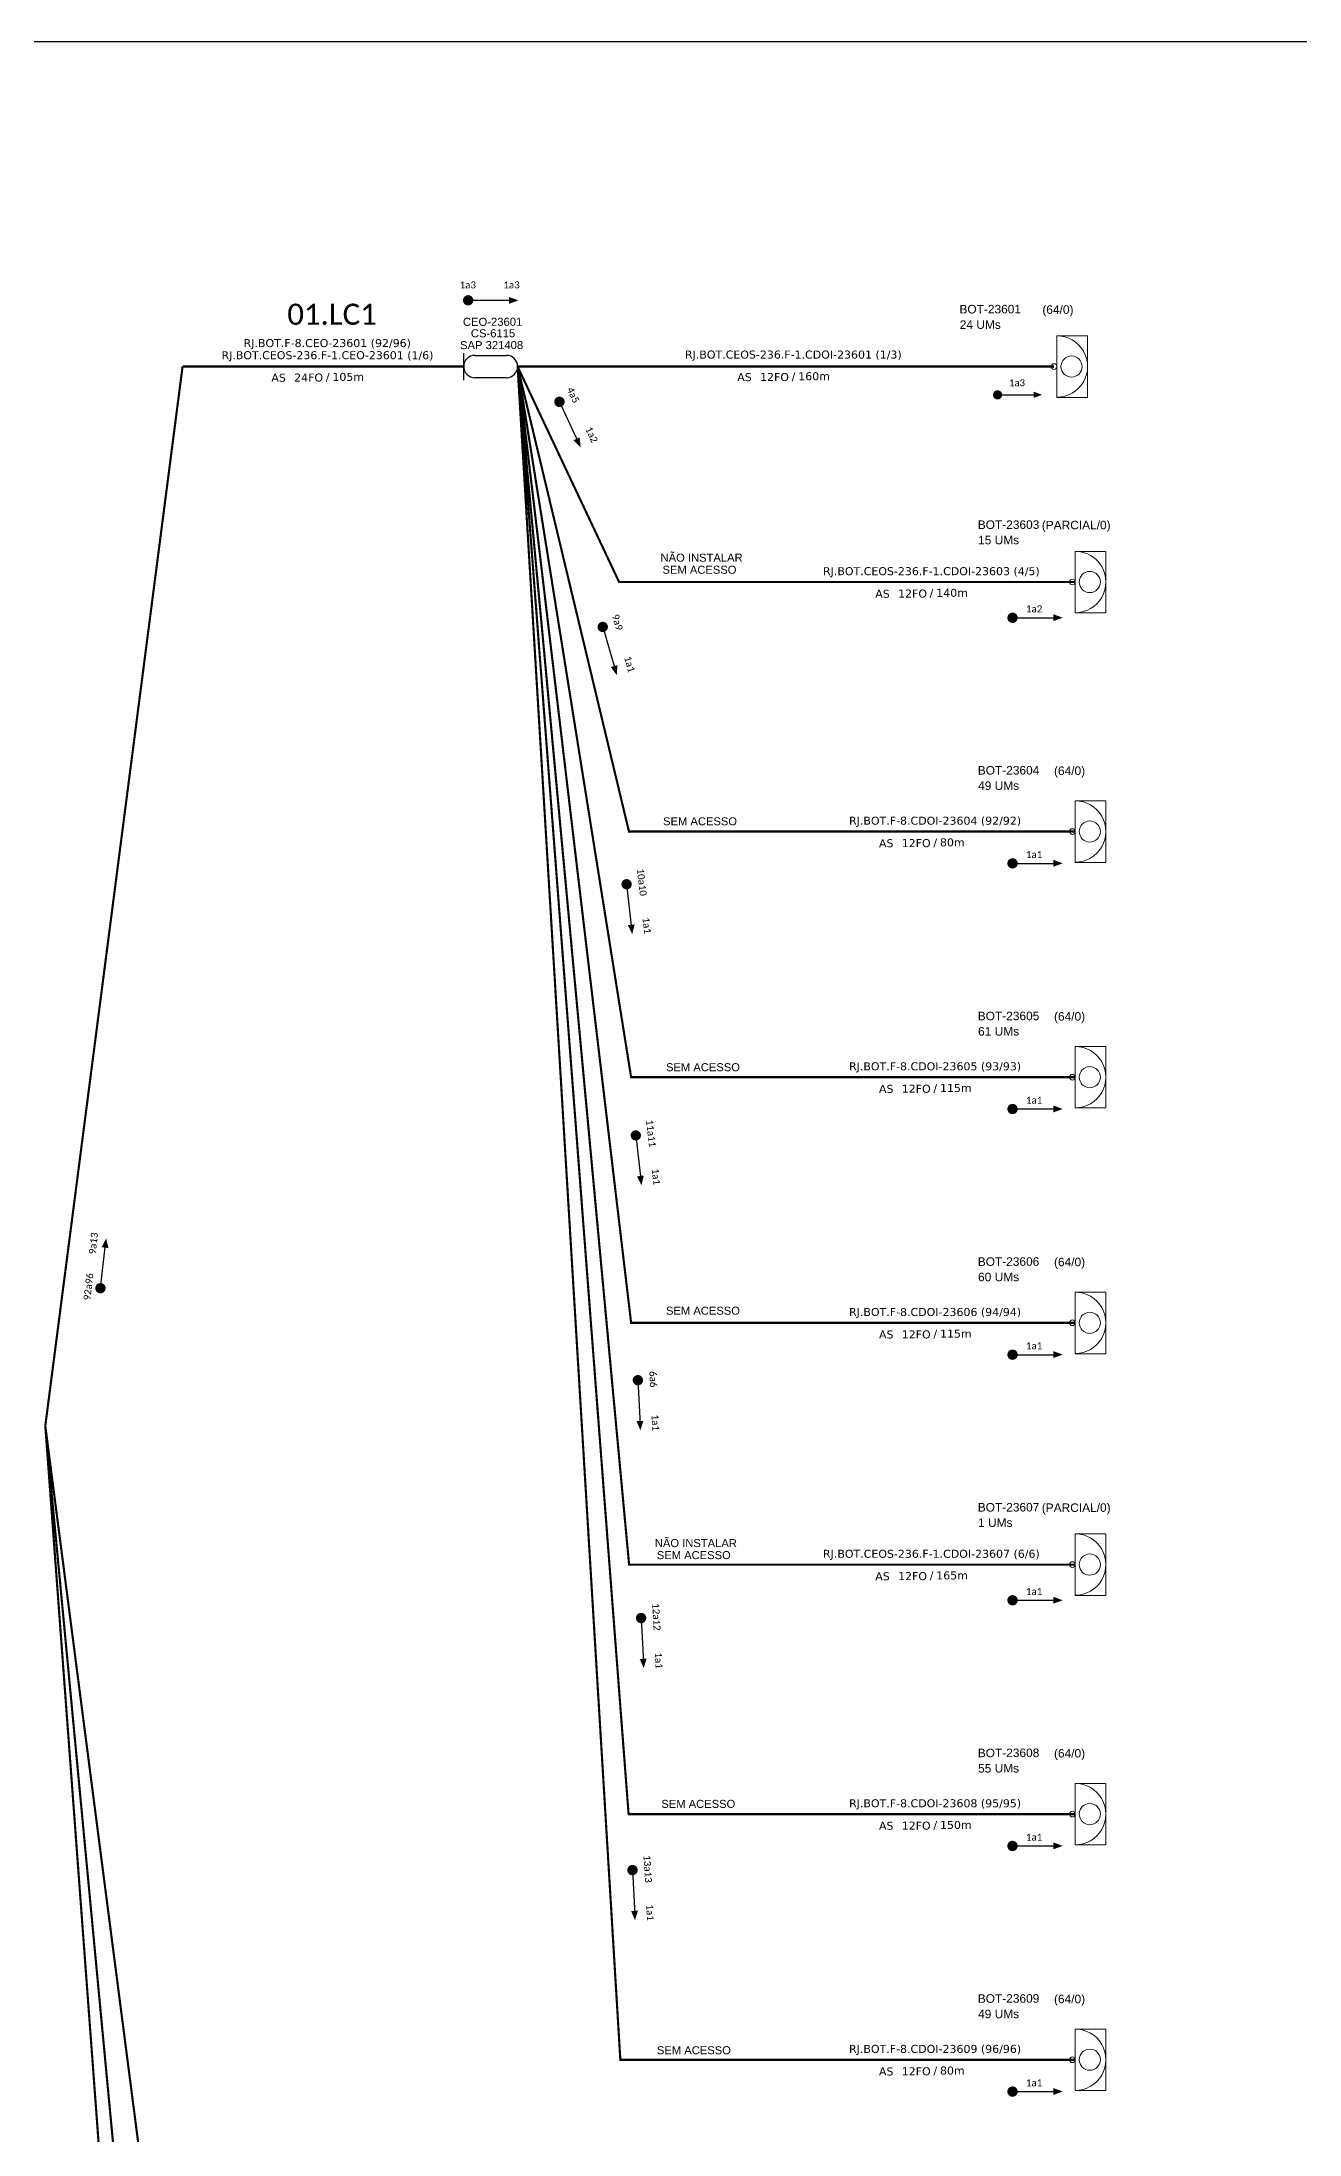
# Model space of a CAD drawing. Header units: metres. Extents: x -36 to 589825, y -8 to 9716245.
# Drawn here: x 589181.5 to 589381.2, y 9715912.7 to 9716245.1 of the extents above; entities that cross this region are included whole.
import ezdxf
from ezdxf.enums import TextEntityAlignment as Align

# ---------------------------------------------------------------- set-up
doc = ezdxf.new("R2010")
doc.units = ezdxf.units.M
doc.header["$LTSCALE"] = 0.5
for name, color, linetype, lineweight in [("20.0-LEGENDA DOS CDO'S", 1, 'Continuous', 0), ('20.2-CDO_POSTE', 1, 'Continuous', 5), ('40.1-ETIQUETAS', 1, 'Continuous', 20)]:
    doc.layers.add(name, color=color, linetype=linetype, lineweight=lineweight)
for name, color, linetype in [('20.4-CEOS', 1, 'Continuous'), ('CAP a instalar', 1, 'Continuous'), ('SETA', 7, 'Continuous')]:
    doc.layers.add(name, color=color, linetype=linetype)
doc.styles.add('ARIAL', font='arial.ttf')
doc.styles.add('siredit', font='verdana.ttf')
doc.styles.get("Standard").update_dxf_attribs({"font": 'arial.ttf'})
doc.linetypes.add('FENCELINE1', pattern='A,0.25,-0.1,[133,ltypeshp.shx,S=0.1,R=0,X=-0.1,Y=0],-0.1,1', length=1.45)

# ---------------------------------------------------------------- blocks, each defined once
blk = doc.blocks.new('ETIQUETA_RS5F')
at = {"layer": '40.1-ETIQUETAS', "color": 0, "style": 'siredit'}
blk.add_text('/', height=1.5, dxfattribs=at).set_placement((1.58, -1.95), align=Align.MIDDLE_RIGHT)
for tag, p in [('ETIQUETA_R_PRIMARIA', (1.21, 4.1)), ('ETIQUETA_R_SECUNDARIA', (1.21, 2.1)), ('F_ATIVAS/F_MORTAS', (1.14, -4.24))]:
    blk.add_attdef(tag, text='', height=1.5, dxfattribs=at).set_placement(p, align=Align.MIDDLE_CENTER)
for tag, p in [('TIPO_CABO', (-6.58, -2.12)), ('CAP_CABO', (0.4, -2.09))]:
    blk.add_attdef(tag, text='', height=1.5, dxfattribs=at).set_placement(p, align=Align.MIDDLE_RIGHT)
blk.add_attdef('METROS', text='', height=1.5, dxfattribs=at).set_placement((2.14, -1.95), align=Align.MIDDLE_LEFT)
for tag, p in [('FUSÃO_1', (0.85, -8.39)), ('FUSÃO_2', (0.85, -10.6)), ('FUSÃO_3', (0.85, -12.93)), ('FUSÃO_4', (0.85, -15.14)), ('FUSÃO_5', (0.85, -17.16))]:
    blk.add_attdef(tag, text='', height=1.5, dxfattribs=at).set_placement(p, align=Align.CENTER)
blk = doc.blocks.new('CDOE-TEXTO PADRÃO')
at = {"layer": "20.0-LEGENDA DOS CDO'S", "color": 0, "style": 'ARIAL'}
for tag, p in [('CDO_N', (0.49, 7.39)), ('CORDOALHA', (0.5, 4.33)), ('SAP', (0.51, 1.67)), ('SPLITER_1', (0.59, -0.91)), ('SPLITER_2', (0.6, -3.55)), ('(XX-XX_F)S', (0.54, -8.29)), ('(XX-XX_L)S', (0.55, -10.83)), ('UMS', (0.55, -13.15))]:
    blk.add_attdef(tag, p, '', height=1.7, rotation=0.118, dxfattribs=at)
blk.add_attdef('FIBRAS_UTILIZADAS', text='', height=1.7, rotation=0.118, dxfattribs=at).set_placement((19.77, 7.43), align=Align.CENTER)

msp = doc.modelspace()

# ---------------------------------------------------------------- linework, layer by layer
msp.add_lwpolyline([(588986.47, 9715651.05), (589825.04, 9715651.05), (589825.04, 9716245.05), (588986.47, 9716245.05), (588986.47, 9715651.05)])
at = {"const_width": 0.82}
for points, elevation in [([(589248.78, 9716204, -1), (589249.6, 9716204, -1)], 0.55), ([(589263.51, 9716188.25, -1), (589263.86, 9716187.5, -1)], 0.55), ([(589270.45, 9716152.52, -1), (589270.68, 9716151.73, -1)], 0.55), ([(589335.23, 9716153.58, 1), (589336.05, 9716153.58, 1)], 2), ([(589335.23, 9716114.57, 1), (589336.05, 9716114.57, 1)], 2), ([(589274.31, 9716111.66, -1), (589274.4, 9716110.85, -1)], 0.55), ([(589335.23, 9716075.56, 1), (589336.05, 9716075.56, 1)], 2), ([(589275.77, 9716071.77, -1), (589275.86, 9716070.96, -1)], 0.55), ([(589190.75, 9716046.69, 1), (589190.85, 9716047.51, 1)], 2), ([(589335.23, 9716036.54, 1), (589336.05, 9716036.54, 1)], 2), ([(589276.12, 9716032.89, -1), (589276.17, 9716032.07, -1)], 0.55), ([(589276.64, 9715995.12, -1), (589276.68, 9715994.3, -1)], 0.55), ([(589335.23, 9715997.53, 1), (589336.05, 9715997.53, 1)], 2), ([(589335.23, 9715958.51, 1), (589336.05, 9715958.51, 1)], 2), ([(589275.27, 9715955.09, -1), (589275.31, 9715954.27, -1)], 0.55), ([(589335.23, 9715919.5, 1), (589336.05, 9715919.5, 1)], 2)]:
    msp.add_lwpolyline(points, format="xyb", close=True, dxfattribs=dict(at, elevation=elevation))
at = {"elevation": 2}
msp.add_lwpolyline([(589332.9, 9716188.98, 0.727, 0.727, 1), (589333.63, 9716188.98, 0.727, 0.727, 1)], format="xyseb", close=True, dxfattribs=at)
at = {"layer": '20.4-CEOS', "color": 5}
for p, q in [((589248.5, 9716191.34, 2), (589248.5, 9716195.62, 2)), ((589250.27, 9716195.26, 2), (589255.26, 9716195.26, 2)), ((589255.26, 9716191.7, 2), (589250.27, 9716191.7, 2))]:
    msp.add_line(p, q, dxfattribs=at)
for centre, start, end in [((589250.27, 9716193.48, 2), 90, 270), ((589255.26, 9716193.48, 2), 270, 90)]:
    msp.add_arc(centre, 1.78, start, end, dxfattribs=at)
at = {"layer": '40.1-ETIQUETAS', "color": 1}
msp.add_line((589342.69, 9716188.61, 2), (589342.69, 9716198.36, 2), dxfattribs=at)
at = {"layer": '40.1-ETIQUETAS', "color": 8}
for p, q in [((589345.59, 9716154.38, 2), (589345.59, 9716164.13, 2)), ((589345.59, 9715998.33, 2), (589345.59, 9716008.08, 2))]:
    msp.add_line(p, q, dxfattribs=at)
at = {"layer": '40.1-ETIQUETAS', "color": 251, "true_color": 0x636466}
for p, q in [((589345.59, 9716114.75, 2), (589345.59, 9716124.5, 2)), ((589345.59, 9716075.74, 2), (589345.59, 9716085.49, 2)), ((589345.59, 9716036.72, 2), (589345.59, 9716046.47, 2)), ((589345.59, 9715958.7, 2), (589345.59, 9715968.45, 2)), ((589345.59, 9715919.68, 2), (589345.59, 9715929.43, 2))]:
    msp.add_line(p, q, dxfattribs=at)
at = {"layer": '40.1-ETIQUETAS', "color": 1, "elevation": 2}
msp.add_lwpolyline([(589342.69, 9716198.36), (589347.57, 9716198.36), (589347.57, 9716188.59), (589342.69, 9716188.59)], close=True, dxfattribs=at)
at = {"layer": '40.1-ETIQUETAS', "color": 8, "elevation": 2}
for points in [[(589345.59, 9716164.13), (589350.48, 9716164.13), (589350.48, 9716154.36), (589345.59, 9716154.36)], [(589345.59, 9716008.08), (589350.48, 9716008.08), (589350.48, 9715998.31), (589345.59, 9715998.31)]]:
    msp.add_lwpolyline(points, close=True, dxfattribs=at)
at = {"layer": '40.1-ETIQUETAS', "color": 251, "true_color": 0x636466, "elevation": 2}
for points in [[(589345.59, 9716124.5), (589350.48, 9716124.5), (589350.48, 9716114.73), (589345.59, 9716114.73)], [(589345.59, 9716085.49), (589350.48, 9716085.49), (589350.48, 9716075.72), (589345.59, 9716075.72)], [(589345.59, 9716046.47), (589350.48, 9716046.47), (589350.48, 9716036.7), (589345.59, 9716036.7)], [(589345.59, 9715968.45), (589350.48, 9715968.45), (589350.48, 9715958.68), (589345.59, 9715958.68)], [(589345.59, 9715929.43), (589350.48, 9715929.43), (589350.48, 9715919.66), (589345.59, 9715919.66)]]:
    msp.add_lwpolyline(points, close=True, dxfattribs=at)
msp.add_lwpolyline([(589182.04, 9716025.24, 0.339, 0.339, 0), (589205.46, 9715777.35, 0.339, 0.339, 0), (589276.13, 9715777.35, 0.339, 0.339, 0)], format="xyseb", dxfattribs=at)
at = {"layer": '40.1-ETIQUETAS', "color": 1}
for centre, major_axis, start_param, end_param in [((589342.69, 9716193.48, 2), (-3.45, 3.45), 2.356194, 5.497787), ((589345.01, 9716193.48, 2), (1.19, 1.19), 3.926991, 10.210176), ((589342.24, 9716193.48, 2), (-0.319, 0.319), 2.356194490191767, 8.639379797371353)]:
    msp.add_ellipse(centre, major_axis=major_axis, ratio=1, start_param=start_param, end_param=end_param, dxfattribs=at)
at = {"layer": '40.1-ETIQUETAS', "color": 8}
for centre, major_axis, start_param, end_param in [((589345.59, 9716159.26, 2), (-3.45, 3.45), 2.356194, 5.497787), ((589347.91, 9716159.26, 2), (1.19, 1.19), 3.926991, 10.210176), ((589345.59, 9716003.2, 2), (-3.45, 3.45), 2.356194, 5.497787), ((589347.91, 9716003.2, 2), (1.19, 1.19), 3.926991, 10.210176)]:
    msp.add_ellipse(centre, major_axis=major_axis, ratio=1, start_param=start_param, end_param=end_param, dxfattribs=at)
at = {"layer": '40.1-ETIQUETAS', "color": 252, "true_color": 0x939598}
for centre in [(589345.14, 9716159.26, 2), (589345.14, 9716003.2, 2)]:
    msp.add_ellipse(centre, major_axis=(-0.319, 0.319), ratio=1, start_param=2.356194490191767, end_param=8.639379797371353, dxfattribs=at)
at = {"layer": '40.1-ETIQUETAS', "color": 251, "true_color": 0x636466}
for centre, major_axis, start_param, end_param in [((589345.59, 9716119.63, 2), (-3.45, 3.45), 2.356194, 5.497787), ((589345.14, 9716119.63, 2), (-0.319, 0.319), 2.356194490191767, 8.639379797371353), ((589347.91, 9716119.63, 2), (1.19, 1.19), 3.926991, 10.210176), ((589345.59, 9716080.61, 2), (-3.45, 3.45), 2.356194, 5.497787), ((589347.91, 9716080.61, 2), (1.19, 1.19), 3.926991, 10.210176), ((589345.14, 9716080.61, 2), (-0.319, 0.319), 2.356194490191767, 8.639379797371353), ((589345.59, 9716041.6, 2), (-3.45, 3.45), 2.356194, 5.497787), ((589345.14, 9716041.6, 2), (-0.319, 0.319), 2.356194490191767, 8.639379797371353), ((589347.91, 9716041.6, 2), (1.19, 1.19), 3.926991, 10.210176), ((589345.59, 9715963.57, 2), (-3.45, 3.45), 2.356194, 5.497787), ((589347.91, 9715963.57, 2), (1.19, 1.19), 3.926991, 10.210176), ((589345.14, 9715963.57, 2), (-0.319, 0.319), 2.356194490191767, 8.639379797371353), ((589345.59, 9715924.56, 2), (-3.45, 3.45), 2.356194, 5.497787), ((589347.91, 9715924.56, 2), (1.19, 1.19), 3.926991, 10.210176), ((589345.14, 9715924.55, 2), (-0.319, 0.319), 2.356194490191767, 8.639379797371353)]:
    msp.add_ellipse(centre, major_axis=major_axis, ratio=1, start_param=start_param, end_param=end_param, dxfattribs=at)
at = {"layer": 'CAP a instalar', "color": 0, "linetype": 'FENCELINE1', "ltscale": 7, "const_width": 0.339, "elevation": 2}
for points in [[(589182.04, 9716025.24), (589203.84, 9716193.48)], [(589248.5, 9716193.48), (589203.84, 9716193.48)], [(589182.04, 9716025.24), (589203.84, 9715857.01)]]:
    msp.add_lwpolyline(points, dxfattribs=at)
at = {"layer": 'CAP a instalar', "color": 1, "linetype": 'FENCELINE1', "ltscale": 7, "const_width": 0.339, "elevation": 2}
msp.add_lwpolyline([(589257.04, 9716193.48), (589257.04, 9716193.48), (589342.24, 9716193.48)], dxfattribs=at)
at = {"layer": 'CAP a instalar', "color": 8, "linetype": 'FENCELINE1', "ltscale": 7, "const_width": 0.339, "elevation": 2}
for points in [[(589257.04, 9716193.48), (589273.16, 9716159.26), (589345.59, 9716159.26)], [(589257.04, 9716193.48), (589274.75, 9716003.2), (589345.59, 9716003.2)]]:
    msp.add_lwpolyline(points, dxfattribs=at)
at = {"layer": 'CAP a instalar', "color": 251, "linetype": 'FENCELINE1', "ltscale": 7, "true_color": 0x636466, "const_width": 0.339, "elevation": 2}
for points in [[(589257.04, 9716193.48), (589274.73, 9716119.63), (589345.59, 9716119.63)], [(589257.04, 9716193.48), (589275.07, 9716080.61), (589345.59, 9716080.61)], [(589257.04, 9716193.48), (589275.07, 9716041.6), (589345.59, 9716041.6)], [(589257.04, 9716193.48), (589274.67, 9715963.57), (589345.59, 9715963.57)], [(589257.04, 9716193.48), (589273.36, 9715924.55), (589345.59, 9715924.55)]]:
    msp.add_lwpolyline(points, dxfattribs=at)
at = {"layer": 'CAP a instalar', "color": 251, "linetype": 'FENCELINE1', "ltscale": 7, "true_color": 0x636466, "elevation": 2}
msp.add_lwpolyline([(589182.04, 9716025.24, 0.339, 0.339, 0), (589203.84, 9715731.94, 0.339, 0.339, 0), (589276.13, 9715731.94, 0.339, 0.339, 0)], format="xyseb", dxfattribs=at)
at = {"layer": 'SETA'}
for points, elevation in [([(589249.19, 9716204), (589256.24, 9716204)], 0.55), ([(589263.68, 9716187.87), (589266.66, 9716181.49)], 0.55), ([(589333.26, 9716188.98), (589339.51, 9716188.98)], 2), ([(589270.56, 9716152.13), (589272.54, 9716145.37)], 0.55), ([(589335.64, 9716153.58), (589342.68, 9716153.58)], 2), ([(589335.64, 9716114.57), (589342.68, 9716114.57)], 2), ([(589274.35, 9716111.25), (589275.15, 9716104.25)], 0.55), ([(589335.64, 9716075.56), (589342.68, 9716075.56)], 2), ([(589275.81, 9716071.37), (589276.61, 9716064.37)], 0.55), ([(589190.8, 9716047.1), (589191.6, 9716054.1)], 2), ([(589335.64, 9716036.54), (589342.68, 9716036.54)], 2), ([(589276.15, 9716032.48), (589276.51, 9716025.44)], 0.55), ([(589335.64, 9715997.53), (589342.68, 9715997.53)], 2), ([(589276.66, 9715994.71), (589277.03, 9715987.67)], 0.55), ([(589335.64, 9715958.51), (589342.68, 9715958.51)], 2), ([(589275.29, 9715954.68), (589275.66, 9715947.65)], 0.55), ([(589335.64, 9715919.5), (589342.68, 9715919.5)], 2)]:
    msp.add_lwpolyline(points, dxfattribs=dict(at, elevation=elevation))
for points in [[(589255.67, 9716203.44, 0.55), (589257.17, 9716203.99, 0.55), (589255.67, 9716204.54, 0.55)], [(589339.01, 9716189.48, 2), (589340.34, 9716188.99, 2), (589339.01, 9716188.51, 2)], [(589265.92, 9716181.77, 0.55), (589267.05, 9716180.64, 0.55), (589266.91, 9716182.23, 0.55)], [(589342.12, 9716154.14, 2), (589343.62, 9716153.59, 2), (589342.12, 9716153.05, 2)], [(589271.85, 9716145.75, 0.55), (589272.79, 9716144.46, 0.55), (589272.9, 9716146.06, 0.55)], [(589342.12, 9716115.13, 2), (589343.62, 9716114.58, 2), (589342.12, 9716114.03, 2)], [(589274.53, 9716104.75, 0.55), (589275.25, 9716103.32, 0.55), (589275.62, 9716104.87, 0.55)], [(589342.12, 9716076.11, 2), (589343.62, 9716075.57, 2), (589342.12, 9716075.02, 2)], [(589276, 9716064.86, 0.55), (589276.71, 9716063.43, 0.55), (589277.08, 9716064.99, 0.55)], [(589190.99, 9716053.6, 2), (589191.7, 9716055.03, 2), (589192.07, 9716053.48, 2)], [(589342.12, 9716037.1, 2), (589343.62, 9716036.55, 2), (589342.12, 9716036.01, 2)], [(589275.93, 9716025.98, 0.55), (589276.55, 9716024.51, 0.55), (589277.02, 9716026.03, 0.55)], [(589342.12, 9715998.08, 2), (589343.62, 9715997.54, 2), (589342.12, 9715996.99, 2)], [(589276.44, 9715988.21, 0.55), (589277.07, 9715986.74, 0.55), (589277.53, 9715988.27, 0.55)], [(589342.12, 9715959.07, 2), (589343.62, 9715958.52, 2), (589342.12, 9715957.98, 2)], [(589275.07, 9715948.18, 0.55), (589275.69, 9715946.71, 0.55), (589276.16, 9715948.24, 0.55)], [(589342.12, 9715920.06, 2), (589343.62, 9715919.51, 2), (589342.12, 9715918.96, 2)]]:
    msp.add_solid(points, dxfattribs=at)

# ---------------------------------------------------------------- block references
at = {"layer": '20.2-CDO_POSTE', "color": 0}
ref = msp.add_blockref('CDOE-TEXTO PADRÃO', (589248.28, 9716194.86, 2), dxfattribs=dict(at, xscale=0.7516069245380919, yscale=0.7516069245380919, zscale=0.7516069245380919))
ref.add_attrib('CDO_N', 'CEO-23601', (589248.36, 9716199.94, 2), dxfattribs={"layer": "20.0-LEGENDA DOS CDO'S", "color": 0, "height": 1.278, "rotation": 0.118, "style": 'ARIAL'})
ref.add_attrib('CORDOALHA', 'CS-6115', (589249.62, 9716198.12, 2), dxfattribs={"layer": "20.0-LEGENDA DOS CDO'S", "color": 0, "height": 1.278, "rotation": 0.118, "style": 'ARIAL'})
ref.add_attrib('SAP', 'SAP 321408', (589247.9, 9716196.24, 2), dxfattribs={"layer": "20.0-LEGENDA DOS CDO'S", "color": 0, "height": 1.278, "rotation": 0.118, "style": 'ARIAL'})
at = {"layer": '20.2-CDO_POSTE', "color": 1}
ref = msp.add_blockref('CDOE-TEXTO PADRÃO', (589333.03, 9716192.84, 2), dxfattribs=dict(at, xscale=0.7966536975134169, yscale=0.7966536975134169, zscale=0.7966536975134169))
ref.add_attrib('CDO_N', 'BOT-23601', (589327.21, 9716201.91, 2), dxfattribs={"layer": "20.0-LEGENDA DOS CDO'S", "color": 0, "height": 1.354, "rotation": 0.118, "style": 'ARIAL'})
ref.add_attrib('CORDOALHA', '24 UMs', (589327.26, 9716199.46, 2), dxfattribs={"layer": "20.0-LEGENDA DOS CDO'S", "color": 0, "height": 1.354, "rotation": 0.118, "style": 'ARIAL'})
ref.add_attrib('FIBRAS_UTILIZADAS', '           (64/0)', dxfattribs={"layer": "20.0-LEGENDA DOS CDO'S", "color": 0, "height": 1.3542, "rotation": 0.118, "style": 'ARIAL'}).set_placement((589339.96, 9716201.84, 2), align=Align.CENTER)
at = {"layer": '20.2-CDO_POSTE', "color": 8}
ref = msp.add_blockref('CDOE-TEXTO PADRÃO', (589335.93, 9716158.61, 2), dxfattribs=dict(at, xscale=0.7966536975134169, yscale=0.7966536975134169, zscale=0.7966536975134169))
ref.add_attrib('CDO_N', 'BOT-23603', (589330.12, 9716167.68, 2), dxfattribs={"layer": "20.0-LEGENDA DOS CDO'S", "color": 0, "height": 1.354, "rotation": 0.118, "style": 'ARIAL'})
ref.add_attrib('CORDOALHA', '15 UMs', (589330.17, 9716165.24, 2), dxfattribs={"layer": "20.0-LEGENDA DOS CDO'S", "color": 0, "height": 1.354, "rotation": 0.118, "style": 'ARIAL'})
ref.add_attrib('FIBRAS_UTILIZADAS', '           (PARCIAL/0)', dxfattribs={"layer": "20.0-LEGENDA DOS CDO'S", "color": 0, "height": 1.3542, "rotation": 0.118, "style": 'ARIAL'}).set_placement((589342.86, 9716167.62, 2), align=Align.CENTER)
ref = msp.add_blockref('CDOE-TEXTO PADRÃO', (589335.93, 9716002.55, 2), dxfattribs=dict(at, xscale=0.7966536975134169, yscale=0.7966536975134169, zscale=0.7966536975134169))
ref.add_attrib('CDO_N', 'BOT-23607', (589330.12, 9716011.62, 2), dxfattribs={"layer": "20.0-LEGENDA DOS CDO'S", "color": 0, "height": 1.354, "rotation": 0.118, "style": 'ARIAL'})
ref.add_attrib('CORDOALHA', '1 UMs', (589330.17, 9716009.18, 2), dxfattribs={"layer": "20.0-LEGENDA DOS CDO'S", "color": 0, "height": 1.354, "rotation": 0.118, "style": 'ARIAL'})
ref.add_attrib('FIBRAS_UTILIZADAS', '           (PARCIAL/0)', dxfattribs={"layer": "20.0-LEGENDA DOS CDO'S", "color": 0, "height": 1.3542, "rotation": 0.118, "style": 'ARIAL'}).set_placement((589342.86, 9716011.56, 2), align=Align.CENTER)
at = {"layer": '40.1-ETIQUETAS', "color": 0}
ref = msp.add_blockref('ETIQUETA_RS5F', (589225.84, 9716193.5, 2), dxfattribs=dict(at, xscale=0.8474521861363898, yscale=0.8474521861363898, zscale=0.8474521861363898))
ref.add_attrib('ETIQUETA_R_PRIMARIA', 'RJ.BOT.F-8.CEO-23601 (92/96)', dxfattribs={"color": 0, "height": 1.2712, "style": 'siredit'}).set_placement((589226.82, 9716197.21, 2), align=Align.MIDDLE_CENTER)
ref.add_attrib('ETIQUETA_R_SECUNDARIA', 'RJ.BOT.CEOS-236.F-1.CEO-23601 (1/6)', dxfattribs={"color": 0, "height": 1.2712, "style": 'siredit'}).set_placement((589226.85, 9716195.28, 2), align=Align.MIDDLE_CENTER)
ref.add_attrib('TIPO_CABO', 'AS', dxfattribs={"color": 0, "height": 1.271, "style": 'siredit'}).set_placement((589220.24, 9716191.71, 2), align=Align.MIDDLE_RIGHT)
ref.add_attrib('CAP_CABO', '24FO', dxfattribs={"color": 0, "height": 1.271, "style": 'siredit'}).set_placement((589226.15, 9716191.73, 2), align=Align.MIDDLE_RIGHT)
ref.add_attrib('METROS', '105m', dxfattribs={"color": 0, "height": 1.271, "style": 'siredit'}).set_placement((589227.63, 9716191.84, 2), align=Align.MIDDLE_LEFT)
at = {"layer": '40.1-ETIQUETAS', "color": 1}
ref = msp.add_blockref('ETIQUETA_RS5F', (589299.82, 9716193.59, 2), dxfattribs=dict(at, xscale=0.8474521861363898, yscale=0.8474521861363898, zscale=0.8474521861363898))
ref.add_attrib('ETIQUETA_R_SECUNDARIA', 'RJ.BOT.CEOS-236.F-1.CDOI-23601 (1/3)', dxfattribs={"color": 0, "height": 1.2712, "style": 'siredit'}).set_placement((589300.83, 9716195.38, 2), align=Align.MIDDLE_CENTER)
ref.add_attrib('TIPO_CABO', 'AS', dxfattribs={"color": 0, "height": 1.271, "style": 'siredit'}).set_placement((589294.22, 9716191.8, 2), align=Align.MIDDLE_RIGHT)
ref.add_attrib('CAP_CABO', '12FO', dxfattribs={"color": 0, "height": 1.271, "style": 'siredit'}).set_placement((589300.14, 9716191.82, 2), align=Align.MIDDLE_RIGHT)
ref.add_attrib('METROS', '160m', dxfattribs={"color": 0, "height": 1.271, "style": 'siredit'}).set_placement((589301.61, 9716191.94, 2), align=Align.MIDDLE_LEFT)
at = {"layer": '40.1-ETIQUETAS', "color": 8}
ref = msp.add_blockref('ETIQUETA_RS5F', (589321.74, 9716159.2, 2), dxfattribs=dict(at, xscale=0.8474521861363898, yscale=0.8474521861363898, zscale=0.8474521861363898))
ref.add_attrib('ETIQUETA_R_SECUNDARIA', 'RJ.BOT.CEOS-236.F-1.CDOI-23603 (4/5)', dxfattribs={"color": 0, "height": 1.2712, "style": 'siredit'}).set_placement((589322.75, 9716160.98, 2), align=Align.MIDDLE_CENTER)
ref.add_attrib('TIPO_CABO', 'AS', dxfattribs={"color": 0, "height": 1.271, "style": 'siredit'}).set_placement((589316.14, 9716157.4, 2), align=Align.MIDDLE_RIGHT)
ref.add_attrib('CAP_CABO', '12FO', dxfattribs={"color": 0, "height": 1.271, "style": 'siredit'}).set_placement((589322.06, 9716157.42, 2), align=Align.MIDDLE_RIGHT)
ref.add_attrib('METROS', '140m', dxfattribs={"color": 0, "height": 1.271, "style": 'siredit'}).set_placement((589323.53, 9716157.54, 2), align=Align.MIDDLE_LEFT)
at = {"layer": '40.1-ETIQUETAS', "color": 251, "true_color": 0x636466}
ref = msp.add_blockref('CDOE-TEXTO PADRÃO', (589335.93, 9716119.6, 2), dxfattribs=dict(at, xscale=0.7966536975134169, yscale=0.7966536975134169, zscale=0.7966536975134169))
ref.add_attrib('CDO_N', 'BOT-23604', (589330.12, 9716128.67, 2), dxfattribs={"layer": "20.0-LEGENDA DOS CDO'S", "color": 0, "height": 1.354, "rotation": 0.118, "style": 'ARIAL'})
ref.add_attrib('CORDOALHA', '49 UMs', (589330.17, 9716126.23, 2), dxfattribs={"layer": "20.0-LEGENDA DOS CDO'S", "color": 0, "height": 1.354, "rotation": 0.118, "style": 'ARIAL'})
ref.add_attrib('FIBRAS_UTILIZADAS', '       (64/0)', dxfattribs={"layer": "20.0-LEGENDA DOS CDO'S", "color": 0, "height": 1.3542, "rotation": 0.118, "style": 'ARIAL'}).set_placement((589342.86, 9716128.6, 2), align=Align.CENTER)
ref = msp.add_blockref('ETIQUETA_RS5F', (589322.33, 9716119.57, 2), dxfattribs=dict(at, xscale=0.8474521861363898, yscale=0.8474521861363898, zscale=0.8474521861363898))
ref.add_attrib('ETIQUETA_R_SECUNDARIA', 'RJ.BOT.F-8.CDOI-23604 (92/92)', dxfattribs={"color": 0, "height": 1.2712, "style": 'siredit'}).set_placement((589323.34, 9716121.35, 2), align=Align.MIDDLE_CENTER)
ref.add_attrib('TIPO_CABO', 'AS', dxfattribs={"color": 0, "height": 1.271, "style": 'siredit'}).set_placement((589316.73, 9716117.77, 2), align=Align.MIDDLE_RIGHT)
ref.add_attrib('CAP_CABO', '12FO', dxfattribs={"color": 0, "height": 1.271, "style": 'siredit'}).set_placement((589322.64, 9716117.79, 2), align=Align.MIDDLE_RIGHT)
ref.add_attrib('METROS', '80m', dxfattribs={"color": 0, "height": 1.271, "style": 'siredit'}).set_placement((589324.12, 9716117.91, 2), align=Align.MIDDLE_LEFT)
ref = msp.add_blockref('CDOE-TEXTO PADRÃO', (589335.93, 9716080.58, 2), dxfattribs=dict(at, xscale=0.7966536975134169, yscale=0.7966536975134169, zscale=0.7966536975134169))
ref.add_attrib('CDO_N', 'BOT-23605', (589330.12, 9716089.65, 2), dxfattribs={"layer": "20.0-LEGENDA DOS CDO'S", "color": 0, "height": 1.354, "rotation": 0.118, "style": 'ARIAL'})
ref.add_attrib('CORDOALHA', '61 UMs', (589330.17, 9716087.21, 2), dxfattribs={"layer": "20.0-LEGENDA DOS CDO'S", "color": 0, "height": 1.354, "rotation": 0.118, "style": 'ARIAL'})
ref.add_attrib('FIBRAS_UTILIZADAS', '       (64/0)', dxfattribs={"layer": "20.0-LEGENDA DOS CDO'S", "color": 0, "height": 1.3542, "rotation": 0.118, "style": 'ARIAL'}).set_placement((589342.86, 9716089.59, 2), align=Align.CENTER)
ref = msp.add_blockref('ETIQUETA_RS5F', (589322.33, 9716080.55, 2), dxfattribs=dict(at, xscale=0.8474521861363898, yscale=0.8474521861363898, zscale=0.8474521861363898))
ref.add_attrib('ETIQUETA_R_SECUNDARIA', 'RJ.BOT.F-8.CDOI-23605 (93/93)', dxfattribs={"color": 0, "height": 1.2712, "style": 'siredit'}).set_placement((589323.34, 9716082.34, 2), align=Align.MIDDLE_CENTER)
ref.add_attrib('TIPO_CABO', 'AS', dxfattribs={"color": 0, "height": 1.271, "style": 'siredit'}).set_placement((589316.73, 9716078.76, 2), align=Align.MIDDLE_RIGHT)
ref.add_attrib('CAP_CABO', '12FO', dxfattribs={"color": 0, "height": 1.271, "style": 'siredit'}).set_placement((589322.64, 9716078.78, 2), align=Align.MIDDLE_RIGHT)
ref.add_attrib('METROS', '115m', dxfattribs={"color": 0, "height": 1.271, "style": 'siredit'}).set_placement((589324.12, 9716078.9, 2), align=Align.MIDDLE_LEFT)
ref = msp.add_blockref('CDOE-TEXTO PADRÃO', (589335.93, 9716041.57, 2), dxfattribs=dict(at, xscale=0.7966536975134169, yscale=0.7966536975134169, zscale=0.7966536975134169))
ref.add_attrib('CDO_N', 'BOT-23606', (589330.12, 9716050.64, 2), dxfattribs={"layer": "20.0-LEGENDA DOS CDO'S", "color": 0, "height": 1.354, "rotation": 0.118, "style": 'ARIAL'})
ref.add_attrib('CORDOALHA', '60 UMs', (589330.17, 9716048.2, 2), dxfattribs={"layer": "20.0-LEGENDA DOS CDO'S", "color": 0, "height": 1.354, "rotation": 0.118, "style": 'ARIAL'})
ref.add_attrib('FIBRAS_UTILIZADAS', '       (64/0)', dxfattribs={"layer": "20.0-LEGENDA DOS CDO'S", "color": 0, "height": 1.3542, "rotation": 0.118, "style": 'ARIAL'}).set_placement((589342.86, 9716050.58, 2), align=Align.CENTER)
ref = msp.add_blockref('ETIQUETA_RS5F', (589322.33, 9716041.54, 2), dxfattribs=dict(at, xscale=0.8474521861363898, yscale=0.8474521861363898, zscale=0.8474521861363898))
ref.add_attrib('ETIQUETA_R_SECUNDARIA', 'RJ.BOT.F-8.CDOI-23606 (94/94)', dxfattribs={"color": 0, "height": 1.2712, "style": 'siredit'}).set_placement((589323.34, 9716043.32, 2), align=Align.MIDDLE_CENTER)
ref.add_attrib('TIPO_CABO', 'AS', dxfattribs={"color": 0, "height": 1.271, "style": 'siredit'}).set_placement((589316.73, 9716039.75, 2), align=Align.MIDDLE_RIGHT)
ref.add_attrib('CAP_CABO', '12FO', dxfattribs={"color": 0, "height": 1.271, "style": 'siredit'}).set_placement((589322.64, 9716039.76, 2), align=Align.MIDDLE_RIGHT)
ref.add_attrib('METROS', '115m', dxfattribs={"color": 0, "height": 1.271, "style": 'siredit'}).set_placement((589324.12, 9716039.88, 2), align=Align.MIDDLE_LEFT)
at = {"layer": '40.1-ETIQUETAS', "color": 8}
ref = msp.add_blockref('ETIQUETA_RS5F', (589321.74, 9716003.14, 2), dxfattribs=dict(at, xscale=0.8474521861363898, yscale=0.8474521861363898, zscale=0.8474521861363898))
ref.add_attrib('ETIQUETA_R_SECUNDARIA', 'RJ.BOT.CEOS-236.F-1.CDOI-23607 (6/6)', dxfattribs={"color": 0, "height": 1.2712, "style": 'siredit'}).set_placement((589322.75, 9716004.92, 2), align=Align.MIDDLE_CENTER)
ref.add_attrib('TIPO_CABO', 'AS', dxfattribs={"color": 0, "height": 1.271, "style": 'siredit'}).set_placement((589316.14, 9716001.35, 2), align=Align.MIDDLE_RIGHT)
ref.add_attrib('CAP_CABO', '12FO', dxfattribs={"color": 0, "height": 1.271, "style": 'siredit'}).set_placement((589322.06, 9716001.37, 2), align=Align.MIDDLE_RIGHT)
ref.add_attrib('METROS', '165m', dxfattribs={"color": 0, "height": 1.271, "style": 'siredit'}).set_placement((589323.53, 9716001.48, 2), align=Align.MIDDLE_LEFT)
at = {"layer": '40.1-ETIQUETAS', "color": 251, "true_color": 0x636466}
ref = msp.add_blockref('CDOE-TEXTO PADRÃO', (589335.93, 9715963.54, 2), dxfattribs=dict(at, xscale=0.7966536975134169, yscale=0.7966536975134169, zscale=0.7966536975134169))
ref.add_attrib('CDO_N', 'BOT-23608', (589330.12, 9715972.61, 2), dxfattribs={"layer": "20.0-LEGENDA DOS CDO'S", "color": 0, "height": 1.354, "rotation": 0.118, "style": 'ARIAL'})
ref.add_attrib('CORDOALHA', '55 UMs', (589330.17, 9715970.17, 2), dxfattribs={"layer": "20.0-LEGENDA DOS CDO'S", "color": 0, "height": 1.354, "rotation": 0.118, "style": 'ARIAL'})
ref.add_attrib('FIBRAS_UTILIZADAS', '       (64/0)', dxfattribs={"layer": "20.0-LEGENDA DOS CDO'S", "color": 0, "height": 1.3542, "rotation": 0.118, "style": 'ARIAL'}).set_placement((589342.86, 9715972.55, 2), align=Align.CENTER)
ref = msp.add_blockref('ETIQUETA_RS5F', (589322.33, 9715963.51, 2), dxfattribs=dict(at, xscale=0.8474521861363898, yscale=0.8474521861363898, zscale=0.8474521861363898))
ref.add_attrib('ETIQUETA_R_SECUNDARIA', 'RJ.BOT.F-8.CDOI-23608 (95/95)', dxfattribs={"color": 0, "height": 1.2712, "style": 'siredit'}).set_placement((589323.34, 9715965.29, 2), align=Align.MIDDLE_CENTER)
ref.add_attrib('TIPO_CABO', 'AS', dxfattribs={"color": 0, "height": 1.271, "style": 'siredit'}).set_placement((589316.73, 9715961.72, 2), align=Align.MIDDLE_RIGHT)
ref.add_attrib('CAP_CABO', '12FO', dxfattribs={"color": 0, "height": 1.271, "style": 'siredit'}).set_placement((589322.64, 9715961.74, 2), align=Align.MIDDLE_RIGHT)
ref.add_attrib('METROS', '150m', dxfattribs={"color": 0, "height": 1.271, "style": 'siredit'}).set_placement((589324.12, 9715961.85, 2), align=Align.MIDDLE_LEFT)
ref = msp.add_blockref('CDOE-TEXTO PADRÃO', (589335.93, 9715924.53, 2), dxfattribs=dict(at, xscale=0.7966536975134169, yscale=0.7966536975134169, zscale=0.7966536975134169))
ref.add_attrib('CDO_N', 'BOT-23609', (589330.12, 9715933.6, 2), dxfattribs={"layer": "20.0-LEGENDA DOS CDO'S", "color": 0, "height": 1.354, "rotation": 0.118, "style": 'ARIAL'})
ref.add_attrib('CORDOALHA', '49 UMs', (589330.17, 9715931.15, 2), dxfattribs={"layer": "20.0-LEGENDA DOS CDO'S", "color": 0, "height": 1.354, "rotation": 0.118, "style": 'ARIAL'})
ref.add_attrib('FIBRAS_UTILIZADAS', '       (64/0)', dxfattribs={"layer": "20.0-LEGENDA DOS CDO'S", "color": 0, "height": 1.3542, "rotation": 0.118, "style": 'ARIAL'}).set_placement((589342.86, 9715933.53, 2), align=Align.CENTER)
ref = msp.add_blockref('ETIQUETA_RS5F', (589322.33, 9715924.5, 2), dxfattribs=dict(at, xscale=0.8474521861363898, yscale=0.8474521861363898, zscale=0.8474521861363898))
ref.add_attrib('ETIQUETA_R_SECUNDARIA', 'RJ.BOT.F-8.CDOI-23609 (96/96)', dxfattribs={"color": 0, "height": 1.2712, "style": 'siredit'}).set_placement((589323.34, 9715926.28, 2), align=Align.MIDDLE_CENTER)
ref.add_attrib('TIPO_CABO', 'AS', dxfattribs={"color": 0, "height": 1.271, "style": 'siredit'}).set_placement((589316.73, 9715922.7, 2), align=Align.MIDDLE_RIGHT)
ref.add_attrib('CAP_CABO', '12FO', dxfattribs={"color": 0, "height": 1.271, "style": 'siredit'}).set_placement((589322.64, 9715922.72, 2), align=Align.MIDDLE_RIGHT)
ref.add_attrib('METROS', '80m', dxfattribs={"color": 0, "height": 1.271, "style": 'siredit'}).set_placement((589324.12, 9715922.84, 2), align=Align.MIDDLE_LEFT)

# ---------------------------------------------------------------- texts
at = {"color": 8, "linetype": 'Continuous', "style": 'ARIAL'}
for s, height, p in [('NÃO INSTALAR', 1.2715, (589279.75, 9716162.49, 0.55)), ('SEM ACESSO', 1.271, (589280.06, 9716160.57, 0.55)), ('NÃO INSTALAR', 1.2715, (589278.84, 9716005.98, 0.55)), ('SEM ACESSO', 1.271, (589279.15, 9716004.07, 0.55))]:
    msp.add_text(s, height=height, dxfattribs=at).set_placement(p)
at = {"color": 251, "linetype": 'Continuous', "true_color": 0x636466, "style": 'ARIAL'}
for p in [(589280.15, 9716120.62, 0.55), (589280.61, 9716081.56, 0.55), (589280.61, 9716042.89, 0.55), (589279.87, 9715964.56, 0.55), (589279.17, 9715925.43, 0.55)]:
    msp.add_text('SEM ACESSO', height=1.271, dxfattribs=at).set_placement(p)
at = {"attachment_point": 5}
for s, insert, char_height, width in [('\\C7;\\fCalibri|b0|i0|c0|p34;1a3', (589249.14, 9716206.44, 0.55), 1.1147, 20.7841), ('\\C7;\\fCalibri|b0|i0|c0|p34;1a3', (589256.08, 9716206.44, 0.55), 1.1147, 20.7841), ('{\\fCalibri|b0|i0|c0|p34;\\C7;1a3}', (589336.35, 9716190.89, 2), 1.0898, 18.4245), ('\\C7;\\fCalibri|b0|i0|c0|p34;1a2', (589339.07, 9716154.99, 2), 1.1147, 20.7841), ('\\C7;\\fCalibri|b0|i0|c0|p34;1a1', (589339.07, 9716115.97, 2), 1.1147, 20.7841), ('\\C7;\\fCalibri|b0|i0|c0|p34;1a1', (589339.07, 9716076.96, 2), 1.1147, 20.7841), ('\\C7;\\fCalibri|b0|i0|c0|p34;1a1', (589339.07, 9716037.95, 2), 1.1147, 20.7841), ('\\C7;\\fCalibri|b0|i0|c0|p34;1a1', (589339.07, 9715998.93, 2), 1.1147, 20.7841), ('\\C7;\\fCalibri|b0|i0|c0|p34;1a1', (589339.07, 9715959.92, 2), 1.1147, 20.7841), ('\\C7;\\fCalibri|b0|i0|c0|p34;1a1', (589339.07, 9715920.9, 2), 1.1147, 20.7841)]:
    msp.add_mtext(s, dxfattribs=dict(at, insert=insert, char_height=char_height, width=width))
at = {"color": 3, "insert": (589227.58, 9716201.77, 2), "char_height": 3.3448, "width": 167.3981, "attachment_point": 5}
msp.add_mtext('\\fCalibri|b0|i0|c0|p34;01.LC1', dxfattribs=at)
at = {"char_height": 1.1147, "width": 20.7841, "attachment_point": 5}
for s, insert, rotation in [('\\C7;\\fCalibri|b0|i0|c0|p34;4a5', (589265.87, 9716188.95, 0.55), 295.0246), ('\\C7;\\fCalibri|b0|i0|c0|p34;1a2', (589268.8, 9716182.66, 0.55), 295.0246), ('\\C7;\\fCalibri|b0|i0|c0|p34;9a9', (589272.89, 9716152.86, 0.55), 286.322), ('\\C7;\\fCalibri|b0|i0|c0|p34;1a1', (589274.83, 9716146.2, 0.55), 286.322), ('\\C7;\\fCalibri|b0|i0|c0|p34;10a10', (589276.77, 9716111.58, 0.55), 276.5223), ('\\C7;\\fCalibri|b0|i0|c0|p34;1a1', (589277.56, 9716104.69, 0.55), 276.5223), ('\\C7;\\fCalibri|b0|i0|c0|p34;11a11', (589278.23, 9716071.69, 0.55), 276.5223), ('\\C7;\\fCalibri|b0|i0|c0|p34;1a1', (589279.02, 9716064.8, 0.55), 276.5223), ('\\C7;\\fCalibri|b0|i0|c0|p34;9a13', (589189.68, 9716054.22, 2), 83.4459), ('\\C7;\\fCalibri|b0|i0|c0|p34;92a96', (589188.89, 9716047.33, 2), 83.4459), ('\\C7;\\fCalibri|b0|i0|c0|p34;6a6', (589278.58, 9716032.65, 0.55), 272.9863), ('\\C7;\\fCalibri|b0|i0|c0|p34;1a1', (589278.94, 9716025.73, 0.55), 272.9863), ('\\C7;\\fCalibri|b0|i0|c0|p34;12a12', (589279.09, 9715994.89, 0.55), 272.9863), ('\\C7;\\fCalibri|b0|i0|c0|p34;1a1', (589279.45, 9715987.96, 0.55), 272.9863), ('\\C7;\\fCalibri|b0|i0|c0|p34;13a13', (589277.72, 9715954.86, 0.55), 272.9863), ('\\C7;\\fCalibri|b0|i0|c0|p34;1a1', (589278.08, 9715947.93, 0.55), 272.9863)]:
    msp.add_mtext(s, dxfattribs=dict(at, insert=insert, rotation=rotation))

doc.saveas('drawing.dxf')
